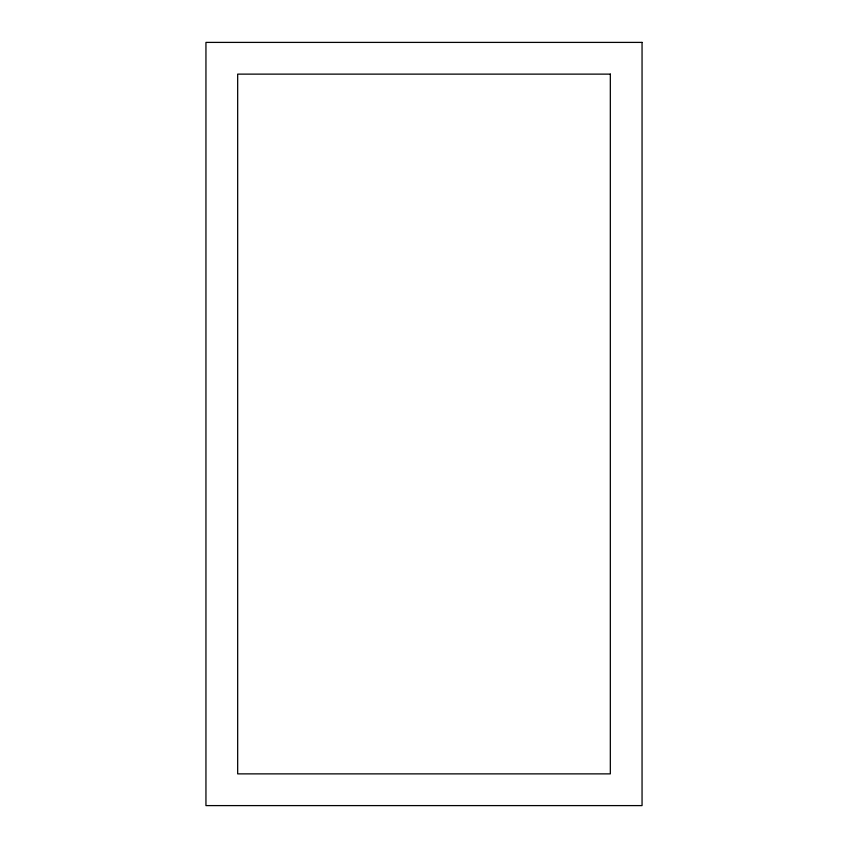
<?xml version="1.0" encoding="UTF-8"?>
<svg xmlns="http://www.w3.org/2000/svg" width="848" height="848" viewBox="0 0 848 848"><rect width="100%" height="100%" fill="white"/><g stroke="black" fill="none" stroke-linecap="round" stroke-linejoin="round"><path stroke-width="1.27" d="M642.053 42.4L205.947 42.4L205.947 805.6L642.053 805.6L642.053 42.4M610.327 74.126L237.673 74.126L237.673 773.874L610.327 773.874L610.327 74.126"/></g></svg>
